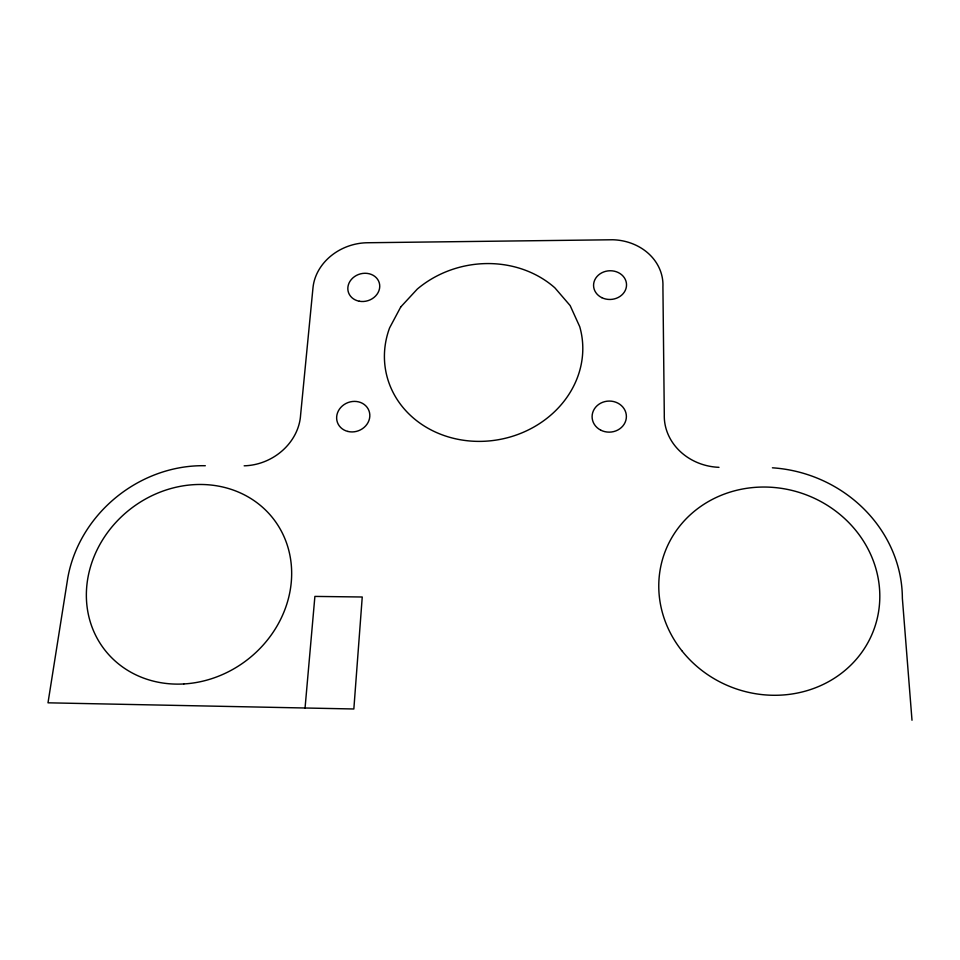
<?xml version="1.0" encoding="UTF-8"?>
<svg xmlns="http://www.w3.org/2000/svg" width="960" height="960" viewBox="0 0 960 960"><rect width="100%" height="100%" fill="white"/><g stroke="black" fill="none" stroke-linecap="round" stroke-linejoin="round"><path stroke-width="1.44" d="M305.052 708L314.892 596.412L362.244 597L353.844 708.984L48 702.816L67.812 577.776A128.184 114.516 -37.8 0 1 205.32 465.732M912 720.24L902.364 598.248A133.752 123.816 19.7 0 0 772.404 467.808M244.164 465.816A53.712 47.124 -26.6 0 0 300.588 415.14L312.984 287.808A51.672 44.568 -17 0 1 367.416 242.748L612.9 239.76A52.764 45.948 -3.3 0 1 662.916 286.86L664.296 414.636A55.788 50.052 6.3 0 0 718.98 467.328M400.764 306.936L389.604 327.876A99.588 88.476 -11.1 0 0 479.868 441.384A99.588 88.476 -11.1 0 0 579.72 326.652L570.156 305.592L554.856 287.82A99.588 88.476 -11.1 0 0 417.3 289.068L400.764 306.936M359.316 301.236A16.152 13.932 -17 0 0 379.296 282.924A16.152 13.932 -17 0 0 352.74 278.028A16.152 13.932 -17 0 0 359.316 301.236M347.82 431.436A16.812 15.024 -21.1 0 0 369.528 412.632A16.812 15.024 -21.1 0 0 342.36 405.912A16.812 15.024 -21.1 0 0 347.82 431.436M601.8 297.66A16.488 14.352 -3.3 0 0 626.532 284.892A16.488 14.352 -3.3 0 0 601.824 272.784A16.488 14.352 -3.3 0 0 601.8 297.66M600.66 430.104A17.148 15.54 -1.7 0 0 626.388 416.52A17.148 15.54 -1.7 0 0 600.696 403.176A17.148 15.54 -1.7 0 0 600.66 430.104M183.804 683.952A106.8 95.4 -37.8 0 0 280.404 529.416A106.8 95.4 -37.8 0 0 102.816 539.52A106.8 95.4 -37.8 0 0 183.804 683.952M681.756 650.616A111.432 103.152 19.7 0 0 871.5 635.448A111.432 103.152 19.7 0 0 754.62 487.404A111.432 103.152 19.7 0 0 681.756 650.616"/></g></svg>
